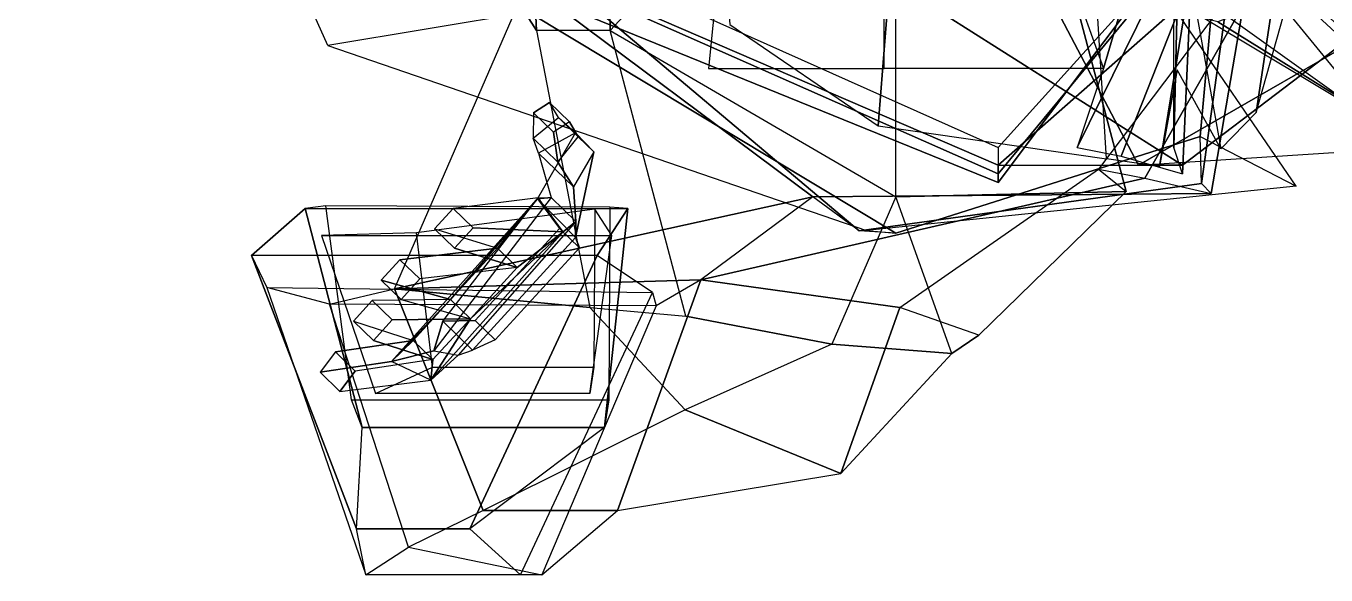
# Model space of a CAD drawing. Extents: x 1102.893 to 1103.621, y 13.654 to 14.249.
# Drawn here: x 1102.8927 to 1103.3645, y 13.6539 to 13.8529 of the extents above; entities that cross this region are included whole.
import ezdxf

# ---------------------------------------------------------------- set-up
doc = ezdxf.new("R2010")
doc.units = 0
doc.layers.get('0').update_dxf_attribs({"linetype": 'CONTINUOUS'})

msp = doc.modelspace()

# ---------------------------------------------------------------- linework, layer by layer
at = {"color": 253}
for points in [[(1103.07507, 13.85794, 1.07561), (1103.00227, 13.84583, 0.77533), (1102.89266, 14.08972, 0.78839), (1103.04161, 14.04193, 1.08231)], [(1103.1047, 13.85125, 1.5172), (1103.07793, 13.85125, 1.46033), (1103.06806, 14.062, 1.44361), (1103.10119, 14.0491, 1.51402)], [(1103.07793, 13.85125, 1.46033), (1103.07156, 13.86128, 1.35997), (1103.06822, 14.04862, 1.34993), (1103.06806, 14.062, 1.44361)], [(1103.14819, 13.89808, 1.55066), (1103.1047, 13.85125, 1.5172), (1103.10119, 14.0491, 1.51402), (1103.1415, 13.99876, 1.55066)], [(1103.32549, 13.88621, 0.99469), (1103.33489, 13.9082, 1.12914), (1103.31928, 13.79581, 1.1258), (1103.3188, 13.81285, 1.00823)], [(1103.33489, 13.9082, 1.12914), (1103.34158, 13.90182, 1.17932), (1103.32278, 13.79214, 1.17932), (1103.31928, 13.79581, 1.1258)], [(1103.34158, 13.90182, 1.17932), (1103.35225, 13.89179, 1.32652), (1103.29873, 13.79772, 1.32986), (1103.32278, 13.79214, 1.17932)], [(1103.2084, 13.79103, 1.53393), (1103.2084, 13.86128, 1.55066), (1103.14819, 13.89808, 1.55066), (1103.1047, 13.85125, 1.5172)], [(1103.145, 13.89489, 1.56659), (1103.14819, 13.85348, 1.5411), (1103.20203, 13.81668, 1.54428), (1103.20522, 13.8581, 1.56021)], [(1103.35225, 13.89179, 1.32652), (1103.34556, 13.88526, 1.43357), (1103.282, 13.80106, 1.43357), (1103.29873, 13.79772, 1.32986)], [(1103.34875, 13.88526, 1.43357), (1103.33919, 13.82154, 1.43357), (1103.34907, 13.85674, 1.32652), (1103.35863, 13.89179, 1.32652)], [(1103.34556, 13.88526, 1.43357), (1103.282, 13.80106, 1.43357), (1103.29204, 13.79294, 1.50717), (1103.27531, 13.85571, 1.53106)], [(1103.30876, 13.86041, 0.92714), (1103.32549, 13.88621, 0.99469), (1103.3188, 13.81285, 1.00823), (1103.35369, 13.79485, 0.84128)], [(1103.33919, 13.82154, 1.43357), (1103.34875, 13.88526, 1.43357), (1103.31522, 13.87048, 1.4855), (1103.32637, 13.80835, 1.46161)], [(1103.17829, 13.79103, 1.18267), (1103.02645, 13.75758, 1.38673), (1103.07156, 13.86128, 1.35997), (1103.07507, 13.86797, 1.18936)], [(1103.2084, 13.77781, 1.09234), (1103.19502, 13.7786, 1.13918), (1103.0851, 13.87132, 1.14587), (1103.07507, 13.85794, 1.07561)], [(1103.19502, 13.7786, 1.13918), (1103.17829, 13.79103, 1.18267), (1103.07507, 13.86797, 1.18936), (1103.0851, 13.87132, 1.14587)], [(1103.28487, 13.80473, 1.51832), (1103.28168, 13.85571, 1.53743), (1103.31522, 13.87048, 1.4855), (1103.30406, 13.80198, 1.49665)], [(1103.30406, 13.80198, 1.49665), (1103.31522, 13.87048, 1.4855), (1103.32637, 13.80835, 1.46161), (1103.31044, 13.83703, 1.48232)], [(1103.07793, 13.85125, 1.46033), (1103.09728, 13.75088, 1.49757), (1103.02645, 13.75758, 1.38673), (1103.07156, 13.86128, 1.35997)], [(1103.27531, 13.85571, 1.53106), (1103.29204, 13.79294, 1.50717), (1103.2084, 13.79103, 1.53393), (1103.2084, 13.86128, 1.55066)], [(1103.19773, 13.77876, 0.73996), (1103.2084, 13.77781, 1.09234), (1103.07507, 13.85794, 1.07561), (1103.00227, 13.84583, 0.77533)], [(1103.20522, 13.8581, 1.56021), (1103.20203, 13.81668, 1.54428), (1103.28487, 13.80473, 1.51832), (1103.28168, 13.85571, 1.53743)], [(1103.13218, 13.7477, 1.52087), (1103.1047, 13.85125, 1.5172), (1103.07793, 13.85125, 1.46033), (1103.09728, 13.75088, 1.49757)], [(1103.2084, 13.79103, 1.53393), (1103.18512, 13.7375, 1.52444), (1103.13218, 13.7477, 1.52087), (1103.1047, 13.85125, 1.5172)], [(1103.31928, 13.79581, 1.1258), (1103.3188, 13.81285, 1.00823), (1103.2084, 13.77781, 1.09234), (1103.19502, 13.7786, 1.13918)], [(1103.3188, 13.81285, 1.00823), (1103.35369, 13.79485, 0.84128), (1103.19773, 13.77876, 0.73996), (1103.2084, 13.77781, 1.09234)], [(1103.29873, 13.79772, 1.32986), (1103.13766, 13.76092, 1.30349), (1103.20981, 13.75088, 1.4079), (1103.282, 13.80106, 1.43357)], [(1103.29873, 13.79772, 1.32986), (1103.32278, 13.79214, 1.17932), (1103.17829, 13.79103, 1.18267), (1103.13766, 13.76092, 1.30349)], [(1103.20981, 13.75088, 1.4079), (1103.282, 13.80106, 1.43357), (1103.29204, 13.79294, 1.50717), (1103.23857, 13.74085, 1.45797)], [(1103.32278, 13.79214, 1.17932), (1103.31928, 13.79581, 1.1258), (1103.19502, 13.7786, 1.13918), (1103.17829, 13.79103, 1.18267)], [(1103.29204, 13.79294, 1.50717), (1103.23857, 13.74085, 1.45797), (1103.22876, 13.73416, 1.48797), (1103.2084, 13.79103, 1.53393)], [(1102.99403, 13.78673, 0.97037), (1103.11108, 13.78673, 0.96039), (1103.10453, 13.78721, 0.94033), (1103.00154, 13.78768, 0.94578)], [(1103.01465, 13.70739, 0.96689), (1103.01078, 13.71743, 0.94575), (1103.00154, 13.78768, 0.94578), (1102.99403, 13.78673, 0.97037)], [(1103.17829, 13.79103, 1.18267), (1103.13766, 13.76092, 1.30349), (1103.02645, 13.75758, 1.38673), (1103.17829, 13.79103, 1.18267)], [(1103.22876, 13.73416, 1.48797), (1103.2084, 13.79103, 1.53393), (1103.2084, 13.79103, 1.53393), (1103.18512, 13.7375, 1.52444)], [(1103.09995, 13.76968, 1.13272), (1102.9745, 13.76968, 1.13631), (1102.99403, 13.78673, 0.97037), (1103.11108, 13.78673, 0.96039)], [(1103.01262, 13.6706, 1.13179), (1103.01465, 13.70739, 0.96689), (1102.99403, 13.78673, 0.97037), (1102.9745, 13.76968, 1.13631)], [(1103.09995, 13.76968, 1.13272), (1103.11108, 13.78673, 0.96039), (1103.10263, 13.70739, 0.96556), (1103.05373, 13.6706, 1.12359)], [(1103.11108, 13.78673, 0.96039), (1103.10453, 13.78721, 0.94033), (1103.10418, 13.71743, 0.94441), (1103.10263, 13.70739, 0.96556)], [(1102.98005, 13.75812, 1.2442), (1103.1201, 13.7563, 1.20369), (1103.09995, 13.76968, 1.13272), (1102.9745, 13.76968, 1.13631)], [(1103.01602, 13.65387, 1.2403), (1103.01262, 13.6706, 1.13179), (1102.9745, 13.76968, 1.13631), (1102.98005, 13.75812, 1.2442)], [(1103.1201, 13.7563, 1.20369), (1103.09995, 13.76968, 1.13272), (1103.05373, 13.6706, 1.12359), (1103.07211, 13.65387, 1.22395)], [(1103.02645, 13.75758, 1.38673), (1103.13766, 13.76092, 1.30349), (1103.12138, 13.75145, 1.2215), (1103.00283, 13.75207, 1.30799)], [(1103.13766, 13.76092, 1.30349), (1103.12138, 13.75145, 1.2215), (1103.07985, 13.65387, 1.24364), (1103.10734, 13.67729, 1.33222)], [(1103.20981, 13.75088, 1.4079), (1103.13766, 13.76092, 1.30349), (1103.10734, 13.67729, 1.33222), (1103.18843, 13.69067, 1.43448)], [(1103.12138, 13.75145, 1.2215), (1103.00283, 13.75207, 1.30799), (1102.98005, 13.75812, 1.2442), (1103.1201, 13.7563, 1.20369)], [(1103.01602, 13.65387, 1.2403), (1103.03149, 13.6639, 1.27968), (1103.00283, 13.75207, 1.30799), (1102.98005, 13.75812, 1.2442)], [(1103.05856, 13.67729, 1.37298), (1103.03149, 13.6639, 1.27968), (1103.00283, 13.75207, 1.30799), (1103.02645, 13.75758, 1.38673)], [(1103.13195, 13.71377, 1.48167), (1103.05856, 13.67729, 1.37298), (1103.02645, 13.75758, 1.38673), (1103.09728, 13.75088, 1.49757)], [(1103.1201, 13.7563, 1.20369), (1103.12138, 13.75145, 1.2215), (1103.07985, 13.65387, 1.24364), (1103.07211, 13.65387, 1.22395)], [(1103.18512, 13.7375, 1.52444), (1103.13195, 13.71377, 1.48167), (1103.09728, 13.75088, 1.49757), (1103.13218, 13.7477, 1.52087)], [(1103.23857, 13.74085, 1.45797), (1103.20981, 13.75088, 1.4079), (1103.18843, 13.69067, 1.43448), (1103.22876, 13.73416, 1.48797)], [(1103.18843, 13.69067, 1.43448), (1103.22876, 13.73416, 1.48797), (1103.18512, 13.7375, 1.52444), (1103.13195, 13.71377, 1.48167)], [(1103.10418, 13.71743, 0.94441), (1103.10263, 13.70739, 0.96556), (1103.01465, 13.70739, 0.96689), (1103.01078, 13.71743, 0.94575)], [(1103.10734, 13.67729, 1.33222), (1103.18843, 13.69067, 1.43448), (1103.13195, 13.71377, 1.48167), (1103.05856, 13.67729, 1.37298)], [(1103.10263, 13.70739, 0.96556), (1103.05373, 13.6706, 1.12359), (1103.01262, 13.6706, 1.13179), (1103.01465, 13.70739, 0.96689)], [(1103.07985, 13.65387, 1.24364), (1103.10734, 13.67729, 1.33222), (1103.05856, 13.67729, 1.37298), (1103.03149, 13.6639, 1.27968)], [(1103.05373, 13.6706, 1.12359), (1103.07211, 13.65387, 1.22395), (1103.01602, 13.65387, 1.2403), (1103.01262, 13.6706, 1.13179)], [(1103.07985, 13.65387, 1.24364), (1103.07211, 13.65387, 1.22395), (1103.01602, 13.65387, 1.2403), (1103.03149, 13.6639, 1.27968)]]:
    msp.add_3dface(points, dxfattribs=at)
at = {"color": 7}
for points in [[(1103.31561, 13.95065, 1.06096), (1103.31243, 13.94428, 1.13742), (1103.30924, 13.80887, 1.13424), (1103.30924, 13.85348, 1.07689)], [(1103.3188, 13.94428, 1.18522), (1103.3411, 13.93472, 1.3254), (1103.29013, 13.80568, 1.32859), (1103.31243, 13.79931, 1.18522)], [(1103.31243, 13.94428, 1.13742), (1103.3188, 13.94428, 1.18522), (1103.31243, 13.79931, 1.18522), (1103.30924, 13.80887, 1.13424)], [(1103.31243, 13.93472, 1.49745), (1103.28694, 13.93791, 1.52931), (1103.26782, 13.88215, 1.52931), (1103.28375, 13.83755, 1.49745)], [(1103.33473, 13.93153, 1.42736), (1103.31243, 13.93472, 1.49745), (1103.28375, 13.83755, 1.49745), (1103.2742, 13.80887, 1.42736)], [(1103.3411, 13.93472, 1.3254), (1103.33473, 13.93153, 1.42736), (1103.2742, 13.80887, 1.42736), (1103.29013, 13.80568, 1.32859)], [(1103.14675, 13.90127, 1.53887), (1103.14038, 13.83755, 1.49745), (1103.2041, 13.83755, 1.52294), (1103.2041, 13.86622, 1.53887)], [(1103.26782, 13.88215, 1.52931), (1103.28375, 13.83755, 1.49745), (1103.2041, 13.83755, 1.52294), (1103.2041, 13.86622, 1.53887)], [(1102.99994, 13.77701, 0.98622), (1103.10535, 13.77701, 0.97671), (1103.0991, 13.78657, 0.92423), (1103.0344, 13.77792, 0.92942)], [(1103.10535, 13.77701, 0.97671), (1103.0991, 13.78657, 0.92423), (1103.09877, 13.72922, 0.92812), (1103.0973, 13.71966, 0.98163)], [(1103.01957, 13.71966, 0.9829), (1103.04017, 13.72922, 0.92939), (1103.0344, 13.77792, 0.92942), (1102.99994, 13.77701, 0.98622)], [(1103.09877, 13.72922, 0.92812), (1103.0973, 13.71966, 0.98163), (1103.01957, 13.71966, 0.9829), (1103.04017, 13.72922, 0.92939)]]:
    msp.add_3dface(points, dxfattribs=at)
at = {"color": 8}
for points in [[(1103.24552, 13.79931, 0.97812), (1103.24552, 13.79613, 0.91121), (1103.05754, 13.87259, 0.90484), (1103.07985, 13.87259, 0.99087)], [(1103.24552, 13.79613, 0.91121), (1103.24552, 13.8025, 0.81245), (1103.08303, 13.87259, 0.81563), (1103.05754, 13.87259, 0.90484)], [(1103.24552, 13.80887, 1.06414), (1103.24552, 13.79931, 0.97812), (1103.07985, 13.87259, 0.99087), (1103.09578, 13.87578, 1.07052)], [(1103.24552, 13.8025, 0.81245), (1103.31243, 13.8025, 0.49703), (1103.21685, 13.86303, 0.53844), (1103.08303, 13.87259, 0.81563)], [(1103.30606, 13.87259, 0.97812), (1103.30606, 13.87578, 1.0514), (1103.24552, 13.80887, 1.06414), (1103.24552, 13.79931, 0.97812)], [(1103.30287, 13.87259, 0.90484), (1103.30606, 13.87259, 0.97812), (1103.24552, 13.79931, 0.97812), (1103.24552, 13.79613, 0.91121)], [(1103.32517, 13.87259, 0.81563), (1103.30287, 13.87259, 0.90484), (1103.24552, 13.79613, 0.91121), (1103.24552, 13.8025, 0.81245)], [(1103.39208, 13.86303, 0.50021), (1103.32517, 13.87259, 0.81563), (1103.24552, 13.8025, 0.81245), (1103.31243, 13.8025, 0.49703)], [(1103.35245, 13.86499, 0.08443), (1103.32524, 13.85449, 0.03425), (1103.39779, 13.80946, 0.02947), (1103.39253, 13.82799, 0.07009)], [(1103.34317, 13.86729, 0.18479), (1103.35709, 13.86384, 0.09877), (1103.39136, 13.8332, 0.08921), (1103.3734, 13.83026, 0.18957)], [(1103.39136, 13.8332, 0.08921), (1103.39253, 13.82799, 0.07009), (1103.35245, 13.86499, 0.08443), (1103.35709, 13.86384, 0.09877)], [(1103.31243, 13.8025, 0.49703), (1103.2965, 13.8025, 0.48428), (1103.26464, 13.86303, 0.34409), (1103.21685, 13.86303, 0.53844)], [(1103.2965, 13.8025, 0.48428), (1103.39527, 13.80887, 0.09558), (1103.32836, 13.85666, 0.07647), (1103.26464, 13.86303, 0.34409)], [(1103.47173, 13.85666, 0.12744), (1103.40164, 13.86303, 0.46198), (1103.2965, 13.8025, 0.48428), (1103.39527, 13.80887, 0.09558)], [(1103.40164, 13.86303, 0.46198), (1103.39208, 13.86303, 0.50021), (1103.31243, 13.8025, 0.49703), (1103.2965, 13.8025, 0.48428)], [(1103.39779, 13.80946, 0.01513), (1103.39779, 13.80946, 0.02947), (1103.32524, 13.85449, 0.03425), (1103.3206, 13.85564, 0.01513)]]:
    msp.add_3dface(points, dxfattribs=at)
at = {"color": 0, "linetype": 'BYBLOCK'}
for points in [[(1103.07671, 13.81228, 0.848), (1103.08591, 13.8197, 0.85627), (1103.08271, 13.82516, 0.83606), (1103.07691, 13.82145, 0.82697)], [(1103.07671, 13.81228, 0.848), (1103.08573, 13.80354, 0.84582), (1103.08412, 13.81445, 0.82523), (1103.07691, 13.82145, 0.82697)], [(1103.08412, 13.81445, 0.82523), (1103.07691, 13.82145, 0.82697), (1103.08271, 13.82516, 0.83606), (1103.08992, 13.81816, 0.83432)], [(1103.08271, 13.82516, 0.83606), (1103.08992, 13.81816, 0.83432), (1103.09312, 13.81271, 0.85452), (1103.08591, 13.8197, 0.85627)], [(1103.09211, 13.81424, 0.88886), (1103.07872, 13.80682, 0.86325), (1103.07671, 13.81228, 0.848), (1103.08591, 13.8197, 0.85627)], [(1103.08573, 13.80354, 0.84582), (1103.09312, 13.81271, 0.85452), (1103.08992, 13.81816, 0.83432), (1103.08412, 13.81445, 0.82523)], [(1103.09312, 13.81271, 0.85452), (1103.08591, 13.8197, 0.85627), (1103.09211, 13.81424, 0.88886), (1103.09872, 13.80725, 0.88464)], [(1103.09134, 13.79458, 0.8602), (1103.07872, 13.80682, 0.86325), (1103.07671, 13.81228, 0.848), (1103.08573, 13.80354, 0.84582)], [(1103.09211, 13.81424, 0.88886), (1103.09872, 13.80725, 0.88464), (1103.09214, 13.77625, 0.90721), (1103.07832, 13.79023, 0.91317)], [(1103.08324, 13.79077, 0.85691), (1103.07832, 13.79023, 0.91317), (1103.09211, 13.81424, 0.88886), (1103.07872, 13.80682, 0.86325)], [(1103.09872, 13.80725, 0.88464), (1103.09134, 13.79458, 0.8602), (1103.08573, 13.80354, 0.84582), (1103.09312, 13.81271, 0.85452)], [(1103.08324, 13.79077, 0.85691), (1103.09225, 13.78203, 0.85473), (1103.09134, 13.79458, 0.8602), (1103.07872, 13.80682, 0.86325)], [(1103.09225, 13.78203, 0.85473), (1103.09214, 13.77625, 0.90721), (1103.09872, 13.80725, 0.88464), (1103.09134, 13.79458, 0.8602)], [(1103.08324, 13.79077, 0.85691), (1103.04066, 13.73512, 0.90393), (1103.02537, 13.7313, 0.87091), (1103.07854, 13.79066, 0.8528)], [(1103.07854, 13.79066, 0.8528), (1103.04677, 13.75377, 0.83951), (1103.02537, 13.7313, 0.87091)], [(1103.04395, 13.74592, 0.91887), (1103.07832, 13.79023, 0.91317), (1103.08324, 13.79077, 0.85691), (1103.04066, 13.73512, 0.90393)], [(1103.07854, 13.79066, 0.8528), (1103.04776, 13.78674, 0.77109), (1103.04096, 13.77932, 0.77274), (1103.06376, 13.77232, 0.8354)], [(1103.08633, 13.77953, 0.92959), (1103.05574, 13.74614, 0.93699), (1103.04395, 13.74592, 0.91887), (1103.07832, 13.79023, 0.91317)], [(1103.07854, 13.79066, 0.8528), (1103.06376, 13.77232, 0.8354), (1103.04677, 13.75377, 0.83951), (1103.07854, 13.79066, 0.8528)], [(1103.04776, 13.78674, 0.77109), (1103.05497, 13.77974, 0.76935), (1103.08766, 13.77832, 0.8506), (1103.07854, 13.79066, 0.8528)], [(1103.09214, 13.77625, 0.90721), (1103.07832, 13.79023, 0.91317), (1103.08633, 13.77953, 0.92959), (1103.09354, 13.77254, 0.92785)], [(1103.08766, 13.77832, 0.8506), (1103.07854, 13.79066, 0.8528), (1103.08324, 13.79077, 0.85691), (1103.09225, 13.78203, 0.85473)], [(1103.04817, 13.77232, 0.77099), (1103.04096, 13.77932, 0.77274), (1103.04776, 13.78674, 0.77109), (1103.05497, 13.77974, 0.76935)], [(1103.09225, 13.78203, 0.85473), (1103.04947, 13.73358, 0.9018), (1103.03959, 13.72452, 0.86747), (1103.08766, 13.77832, 0.8506)], [(1103.08766, 13.77832, 0.8506), (1103.05398, 13.74678, 0.83777), (1103.03959, 13.72452, 0.86747)], [(1103.06376, 13.77232, 0.8354), (1103.07097, 13.76533, 0.83366), (1103.04817, 13.77232, 0.77099), (1103.04096, 13.77932, 0.77274)], [(1103.08766, 13.77832, 0.8506), (1103.05497, 13.77974, 0.76935), (1103.04817, 13.77232, 0.77099), (1103.07097, 13.76533, 0.83366)], [(1103.05476, 13.73544, 0.91625), (1103.09214, 13.77625, 0.90721), (1103.09225, 13.78203, 0.85473), (1103.04947, 13.73358, 0.9018)], [(1103.08766, 13.77832, 0.8506), (1103.07097, 13.76533, 0.83366), (1103.05398, 13.74678, 0.83777), (1103.08766, 13.77832, 0.8506)], [(1103.09354, 13.77254, 0.92785), (1103.06296, 13.73915, 0.93525), (1103.05476, 13.73544, 0.91625), (1103.09214, 13.77625, 0.90721)], [(1103.06376, 13.77232, 0.8354), (1103.02837, 13.76819, 0.76529), (1103.02157, 13.76076, 0.76694), (1103.04677, 13.75377, 0.83951)], [(1103.03558, 13.76119, 0.76355), (1103.02837, 13.76819, 0.76529), (1103.06376, 13.77232, 0.8354), (1103.07097, 13.76533, 0.83366)], [(1103.02157, 13.76076, 0.76694), (1103.02878, 13.75377, 0.76519), (1103.03558, 13.76119, 0.76355), (1103.02837, 13.76819, 0.76529)], [(1103.07097, 13.76533, 0.83366), (1103.03558, 13.76119, 0.76355), (1103.02878, 13.75377, 0.76519), (1103.05398, 13.74678, 0.83777)], [(1103.05398, 13.74678, 0.83777), (1103.04677, 13.75377, 0.83951), (1103.02157, 13.76076, 0.76694), (1103.02878, 13.75377, 0.76519)], [(1103.04677, 13.75377, 0.83951), (1103.01837, 13.75334, 0.78345), (1103.01158, 13.74592, 0.78509), (1103.03317, 13.73893, 0.8428)], [(1103.01879, 13.73893, 0.78334), (1103.01158, 13.74592, 0.78509), (1103.01837, 13.75334, 0.78345), (1103.02558, 13.74635, 0.7817)], [(1103.01837, 13.75334, 0.78345), (1103.02558, 13.74635, 0.7817), (1103.05398, 13.74678, 0.83777), (1103.04677, 13.75377, 0.83951)], [(1103.04677, 13.75377, 0.83951), (1103.03317, 13.73893, 0.8428), (1103.02537, 13.7313, 0.87091), (1103.04677, 13.75377, 0.83951)], [(1103.03317, 13.73893, 0.8428), (1103.04039, 13.73194, 0.84106), (1103.01879, 13.73893, 0.78334), (1103.01158, 13.74592, 0.78509)], [(1103.05398, 13.74678, 0.83777), (1103.02558, 13.74635, 0.7817), (1103.01879, 13.73893, 0.78334), (1103.04039, 13.73194, 0.84106)], [(1103.05398, 13.74678, 0.83777), (1103.04039, 13.73194, 0.84106), (1103.03959, 13.72452, 0.86747), (1103.05398, 13.74678, 0.83777)], [(1103.05476, 13.73544, 0.91625), (1103.04395, 13.74592, 0.91887), (1103.04066, 13.73512, 0.90393), (1103.04947, 13.73358, 0.9018)], [(1103.05574, 13.74614, 0.93699), (1103.06296, 13.73915, 0.93525), (1103.05476, 13.73544, 0.91625), (1103.04395, 13.74592, 0.91887)], [(1103.03317, 13.73893, 0.8428), (1103.00498, 13.73479, 0.80242), (1102.99938, 13.72737, 0.80902), (1103.02537, 13.7313, 0.87091)], [(1103.01219, 13.7278, 0.80068), (1103.00498, 13.73479, 0.80242), (1103.03317, 13.73893, 0.8428), (1103.04039, 13.73194, 0.84106)], [(1102.99938, 13.72737, 0.80902), (1103.00659, 13.72038, 0.80727), (1103.01219, 13.7278, 0.80068), (1103.00498, 13.73479, 0.80242)], [(1103.03959, 13.72452, 0.86747), (1103.02537, 13.7313, 0.87091), (1102.99938, 13.72737, 0.80902), (1103.00659, 13.72038, 0.80727)], [(1103.04039, 13.73194, 0.84106), (1103.01219, 13.7278, 0.80068), (1103.00659, 13.72038, 0.80727), (1103.03959, 13.72452, 0.86747)], [(1103.04066, 13.73512, 0.90393), (1103.04947, 13.73358, 0.9018), (1103.03959, 13.72452, 0.86747), (1103.02537, 13.7313, 0.87091)]]:
    msp.add_3dface(points, dxfattribs=at)

doc.saveas('drawing.dxf')
